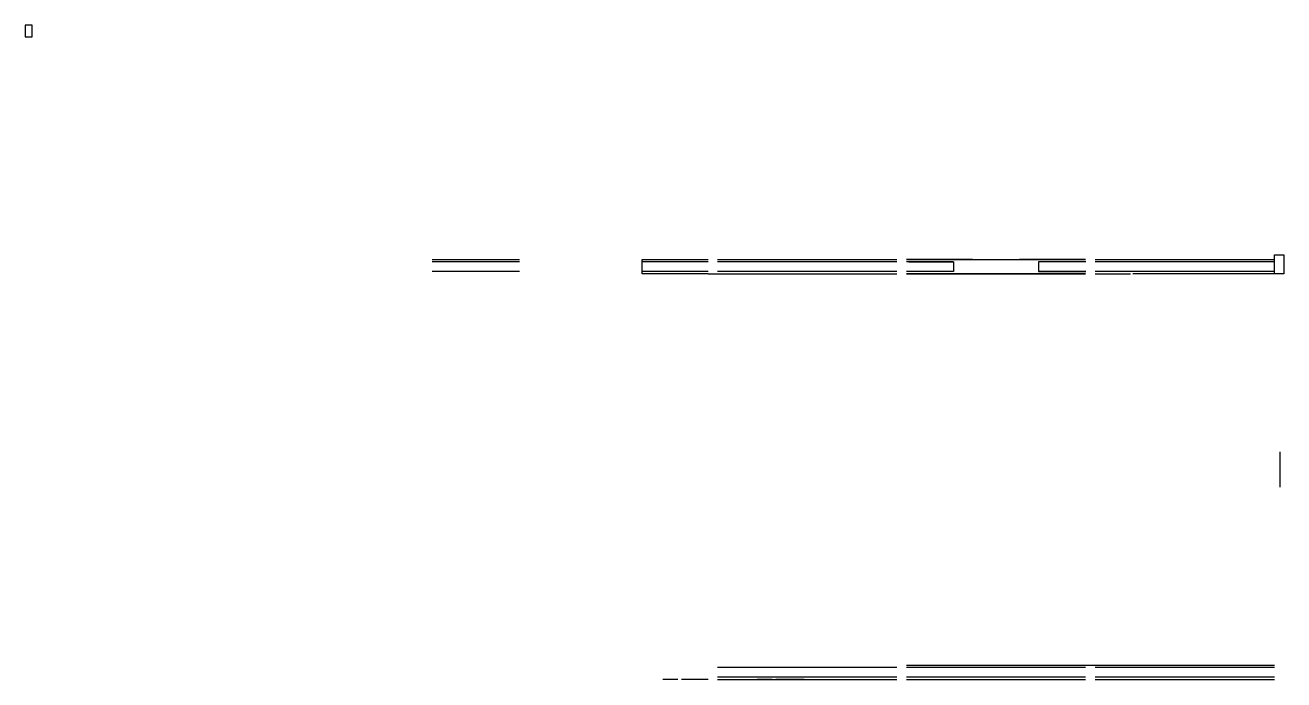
# Model space of a CAD drawing. Header units: millimetres. Extents: x 0 to 180329, y 0 to 340677.
# Drawn here: x 108038 to 161388, y 144220 to 171973 of the extents above; entities that cross this region are included whole.
import ezdxf
from ezdxf.lldxf.tags import DXFTag

# ---------------------------------------------------------------- set-up
doc = ezdxf.new("R2010")
doc.units = ezdxf.units.MM
doc.linetypes.add('CONTINUA', pattern=[0])
doc.layers.add('MURI', color=7, linetype='Continuous')
tags = doc.linetypes.add('NASCOSTA2', pattern=[0.1875, 0.125, -0.0625]).pattern_tags.tags
tags[6:7] = [DXFTag(74, 4), DXFTag(75, 0), DXFTag(340, '0'), DXFTag(46, 0.0), DXFTag(50, 0.0), DXFTag(44, 0.0), DXFTag(45, 0.0)]
tags[4:5] = [DXFTag(74, 4), DXFTag(75, 0), DXFTag(340, '0'), DXFTag(46, 0.0), DXFTag(50, 0.0), DXFTag(44, 0.0), DXFTag(45, 0.0)]

msp = doc.modelspace()

# ---------------------------------------------------------------- linework, layer by layer
at = {"linetype": 'NASCOSTA2', "transparency": 33554687}
for p, q in [((128988, 161937), (125285, 161937)), ((136988, 161937), (134188, 161937)), ((144988, 161937), (137388, 161937)), ((147388, 161937), (145388, 161937)), ((152990, 161937), (150985, 161937)), ((160988, 161937), (153388, 161937)), ((128988, 161537), (125285, 161537)), ((136988, 161537), (134188, 161537)), ((144988, 161537), (137388, 161537)), ((147388, 161537), (145388, 161537)), ((152990, 161537), (150985, 161537)), ((160988, 161537), (153388, 161537)), ((144988, 144737), (137388, 144737)), ((152988, 144737), (145388, 144737)), ((160988, 144737), (153388, 144737)), ((144988, 144337), (137388, 144337)), ((152988, 144337), (145388, 144337)), ((160988, 144337), (153388, 144337))]:
    msp.add_line(p, q, dxfattribs=at)
at = {"linetype": 'Continuous', "transparency": 33554687}
for p, q in [((125288, 162037), (128988, 162037)), ((134188, 161437), (134187, 162034)), ((134188, 162037), (136988, 162037)), ((137388, 162037), (144988, 162037)), ((153388, 162037), (160988, 162037)), ((136988, 161437), (134188, 161437)), ((153388, 161437), (154888, 161437)), ((161388, 161437), (154988, 161437)), ((161238, 152387), (161238, 153887)), ((145388, 144837), (160988, 144837)), ((137388, 144237), (144988, 144237)), ((145388, 144237), (152988, 144237)), ((153388, 144237), (160988, 144237))]:
    msp.add_line(p, q, dxfattribs=at)
at = {"transparency": 33554687}
for p, q in [((135061, 144235), (135061, 144237)), ((135701, 144235), (135061, 144235)), ((135702, 144237), (135701, 144235)), ((135862, 144237), (135861, 144235)), ((136988, 144235), (135861, 144235)), ((139061, 144235), (139061, 144237)), ((139701, 144235), (139061, 144235)), ((139702, 144237), (139701, 144235)), ((139862, 144237), (139861, 144235)), ((141056, 144235), (139861, 144235)), ((143258, 144220), (143242, 144237)), ((151258, 144220), (151242, 144237)), ((159258, 144220), (159242, 144237))]:
    msp.add_line(p, q, dxfattribs=at)
at = {"color": 8, "linetype": 'CONTINUA', "transparency": 33554687}
for p, q in [((144138, 144220), (143418, 144220)), ((152138, 144220), (151418, 144220)), ((160138, 144220), (159418, 144220))]:
    msp.add_line(p, q, dxfattribs=at)
at = {"linetype": 'Continuous', "transparency": 33554687}
for points in [[(108338, 171473), (108338, 171973), (108038, 171973), (108038, 171473), (108338, 171473)], [(145388, 161437), (152988, 161437)]]:
    msp.add_lwpolyline(points, close=True, dxfattribs=at)
at = {"linetype": 'CONTINUA', "transparency": 33554687}
msp.add_lwpolyline([(148188, 162037), (145388, 162037), (152988, 162037), (150188, 162037)], dxfattribs=at)
at = {"linetype": 'NASCOSTA2', "transparency": 33554687}
for points in [[(145490, 161937), (147388, 161937), (147388, 161537), (145490, 161537)], [(152990, 161937), (150988, 161937), (150988, 161537), (152990, 161537)]]:
    msp.add_lwpolyline(points, dxfattribs=at)
at = {"layer": 'MURI'}
msp.add_line((136988, 161437), (144988, 161437), dxfattribs=at)
msp.add_lwpolyline([(160988, 161437), (160988, 162237), (161388, 162237), (161388, 161437), (160990, 161437)], dxfattribs=at)

doc.saveas('drawing.dxf')
